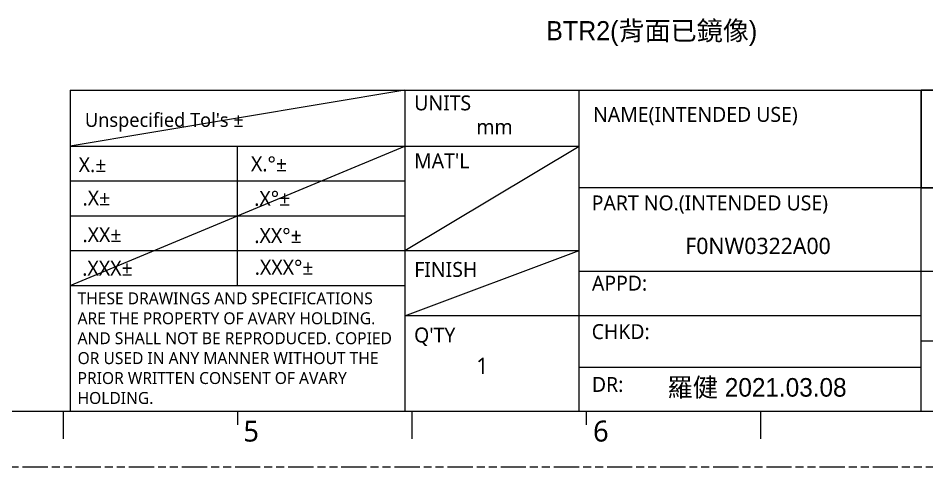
# Model space of a CAD drawing. Extents: x 2864 to 3941, y 2420 to 3182.
# Drawn here: x 3402.8 to 3744.8, y 2420.4 to 2589.3 of the extents above; entities that cross this region are included whole.
import ezdxf

# ---------------------------------------------------------------- set-up
doc = ezdxf.new("R2010")
doc.units = 0
doc.linetypes.add('PHANTOM', pattern=[29.5, 9.5, -1.5, 3, -1.5, 3, -1.5, 9.5])
doc.layers.get('0').update_dxf_attribs({"lineweight": 0})
doc.layers.add('0PAPERF', color=2, linetype='PHANTOM', lineweight=0, plot=False)
doc.layers.add('DIM', color=100, linetype='Continuous', lineweight=15)
doc.layers.add('備註', color=1, linetype='Continuous', lineweight=0)
doc.layers.add('鵬鼎', color=5, linetype='Continuous')
doc.styles.add('SIMPLEX', font='SIMPLEX.SHX')
doc.styles.get("Standard").update_dxf_attribs({"font": 'SIMPLEX.SHX', "height": 2.7})

msp = doc.modelspace()

# ---------------------------------------------------------------- linework, layer by layer
at = {"lineweight": 0}
for p, q in [((3422.35322, 2562.15825), (3422.35322, 2441.38617)), ((3548.37626, 2562.15825), (3548.37626, 2441.38617)), ((3614.01326, 2441.38617), (3614.01326, 2562.15825)), ((3742.66178, 2441.38617), (3742.66178, 2562.15825)), ((3422.35322, 2488.64481), (3548.37626, 2488.64481)), ((3908.06702, 2467.64097), (3742.66178, 2467.64097)), ((3614.01326, 2457.91098), (3742.66178, 2457.91098)), ((2894.63174, 2441.38617), (3908.06702, 2441.38617)), ((3419.72774, 2441.38617), (3419.72774, 2430.88425)), ((3485.36474, 2441.38617), (3485.36474, 2436.13521)), ((3551.00174, 2441.38617), (3551.00174, 2430.88425)), ((3616.63874, 2441.38617), (3616.63874, 2436.13521)), ((3682.27574, 2441.38617), (3682.27574, 2430.88425))]:
    msp.add_line(p, q, dxfattribs=at)
at = {"color": 0, "lineweight": 0}
for p, q in [((3422.35322, 2562.15825), (3908.06702, 2562.15825)), ((3422.35322, 2541.15441), (3614.01326, 2541.15441)), ((3422.35322, 2488.64481), (3548.37626, 2541.15441)), ((3485.36474, 2488.64481), (3485.36474, 2541.15441)), ((3548.37626, 2501.77221), (3614.01326, 2541.15441)), ((3422.35322, 2528.02701), (3548.37626, 2528.02701)), ((3908.06702, 2525.40153), (3614.01326, 2525.40153)), ((3422.35322, 2514.89961), (3548.37626, 2514.89961)), ((3422.35322, 2501.77221), (3614.01326, 2501.77221)), ((3548.37626, 2477.20826), (3614.01326, 2501.77221)), ((3908.06702, 2493.89577), (3614.01326, 2493.89577)), ((3742.66178, 2477.20826), (3548.37626, 2477.20826))]:
    msp.add_line(p, q, dxfattribs=at)
at = {"linetype": 'Continuous'}
msp.add_line((3548.37626, 2562.15825), (3422.35526, 2541.15607), dxfattribs=at)
for p, q in [((3742.66178, 2562.15825), (3742.66178, 2525.40153)), ((3908.06702, 2562.15825), (3742.66178, 2562.15825)), ((3742.66178, 2525.40153), (3908.06702, 2525.40153))]:
    msp.add_line(p, q)
at = {"color": 0}
msp.add_line((3901.29326, 2525.40153), (3614.01326, 2525.40153), dxfattribs=at)
msp.add_lwpolyline([(3614.01326, 2562.15825), (3908.06702, 2562.15825), (3908.06702, 2525.40153), (3614.01326, 2525.40153)], close=True, dxfattribs=at)
at = {"layer": '0PAPERF'}
msp.add_line((2941.45782, 2441.38617), (3908.06702, 2441.38617), dxfattribs=at)
at = {"layer": '備註', "color": 2, "linetype": 'PHANTOM', "lineweight": 0}
msp.add_line((2864.43501, 2420.38233), (3941.15578, 2420.38233), dxfattribs=at)

# ---------------------------------------------------------------- texts
at = {"color": 0}
for s, insert, char_height, width, attachment_point in [('{\\fMicrosoft JhengHei|b0|i0|c136|p0;UNITS}', (3551.84978, 2560.19755), 5.6087044, 26.0883642, 1), ('{\\fMicrosoft JhengHei|b0|i0|c136|p0;NAME(INTENDED USE)}', (3619.18766, 2555.85865), 5.6087044, 110.9225779, 1), ('{\\fMicrosoft JhengHei|b0|i0|c136|p0;mm}', (3575.25094, 2551.17772), 5.6087044, 26.0883642, 1), ("{\\fMicrosoft JhengHei|b0|i0|c136|p0;MAT'L}", (3551.82621, 2538.37877), 5.6087044, 26.0883642, 1), ('{\\fMicrosoft JhengHei|b0|i0|c136|p0;X.%%P}', (3425.5663, 2536.93771), 5.6087044, 26.0883642, 1), ('{\\fMicrosoft JhengHei|b0|i0|c136|p0;X.%%D%%P}', (3490.4286, 2537.24376), 5.6087044, 26.0883642, 1), ('{\\fMicrosoft JhengHei|b0|i0|c136|p0;.X%%P}', (3427.02949, 2524.37706), 5.6087044, 9.5297475, 1), ('{\\fMicrosoft JhengHei|b0|i0|c136|p0;.X%%D%%P}', (3491.64256, 2524.2611), 5.6087044, 26.0883642, 1), ('{\\fMicrosoft JhengHei|b0|i0|c136|p0;PART NO.(INTENDED USE)}', (3618.68166, 2522.54865), 5.6087044, 113.6721158, 1), ('{\\fMicrosoft JhengHei|b0|i0|c136|p0;.XX%%P}', (3426.98729, 2510.58418), 5.6087044, 26.0883642, 1), ('{\\fMicrosoft JhengHei|b0|i0|c136|p0;.XX%%D%%P}', (3491.69474, 2510.26367), 5.6087044, 26.0883642, 1), ('{\\fMicrosoft JhengHei|b0|i0|c136|p18;\\C256;F0NW0322A00}', (3681.2722, 2503.52159), 6.1364691, 103.6298742, 5), ('{\\fMicrosoft JhengHei|b0|i0|c136|p0;.XXX%%P}', (3426.90941, 2497.96555), 5.6087044, 26.0883642, 1), ('{\\fMicrosoft JhengHei|b0|i0|c136|p0;.XXX%%D%%P}', (3491.83848, 2498.31165), 5.6087044, 26.0883642, 1), ('{\\fMicrosoft JhengHei|b0|i0|c136|p0;FINISH}', (3551.89022, 2497.50715), 5.6087044, 26.0883642, 1), ('{\\fMicrosoft JhengHei|b0|i0|c136|p0;APPD:}', (3618.77383, 2492.33338), 5.6087044, 26.0883642, 1), ("{\\fMicrosoft JhengHei|b0|i0|c136|p0;Q'TY}", (3551.82931, 2472.81638), 5.6087044, 19.2318069, 1), ('{\\fMicrosoft JhengHei|b0|i0|c136|p0;CHKD:}', (3618.66337, 2474.08862), 5.6087044, 26.0883642, 1), ('{\\fMicrosoft JhengHei|b0|i0|c136|p0;DR:}', (3618.75776, 2454.19827), 5.6087044, 26.0883642, 1)]:
    msp.add_mtext(s, dxfattribs=dict(at, insert=insert, char_height=char_height, width=width, attachment_point=attachment_point))
at = {"color": 3, "insert": (3425.15446, 2486.06047), "char_height": 4.5, "width": 121.4487871, "attachment_point": 1}
msp.add_mtext('{\\fMicrosoft JhengHei|b0|i0|c136|p0;THESE DRAWINGS AND SPECIFICATIONS ARE THE PROPERTY OF AVARY HOLDING. AND SHALL NOT BE REPRODUCED. COPIED OR USED IN ANY MANNER WITHOUT THE PRIOR WRITTEN CONSENT OF AVARY HOLDING.}', dxfattribs=at)
at = {"lineweight": 0, "insert": (3647.14009, 2453.79652), "char_height": 7, "width": 480.1133272, "attachment_point": 1, "style": 'SIMPLEX'}
msp.add_mtext('{\\fPMingLiU|b0|i0|c136|p2;羅健 2021.03.08}', dxfattribs=at)
at = {"layer": 'DIM', "char_height": 7.87644, "width": 4.7954102, "attachment_point": 1}
for s, insert in [('{\\fMicrosoft JhengHei|b0|i0|c136|p0;\\C0;5}', (3487.55998, 2437.76501)), ('{\\fMicrosoft JhengHei|b0|i0|c136|p0;\\C0;6}', (3619.19031, 2437.76501))]:
    msp.add_mtext(s, dxfattribs=dict(at, insert=insert))
at = {"layer": '備註', "linetype": 'Continuous', "insert": (3601.5301, 2588.18267), "char_height": 7.2, "width": 138.1559076, "attachment_point": 1}
msp.add_mtext('{\\fPMingLiU|b0|i0|c136|p0;BTR2(背面已鏡像)}', dxfattribs=at)
at = {"layer": '備註', "color": 2, "lineweight": 0, "ltscale": 2, "insert": (3427.90154, 2553.60875), "char_height": 5.25096, "attachment_point": 1}
msp.add_mtext("{\\fMicrosoft JhengHei|b0|i0|c136|p0;\\C0;Unspecified Tol's %%P}", dxfattribs=at)
at = {"layer": '鵬鼎', "color": 0, "insert": (3575.21594, 2461.46664), "char_height": 6.1364691, "width": 6.0755719, "attachment_point": 1}
msp.add_mtext('{\\fMicrosoft JhengHei|b0|i0|c136|p0;1}', dxfattribs=at)

doc.saveas('drawing.dxf')
